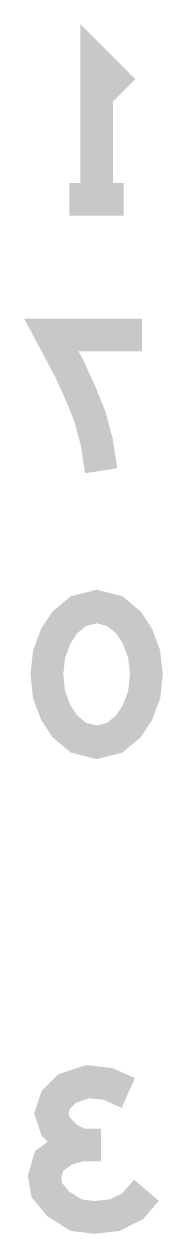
# Model space of a CAD drawing. Extents: x 0 to 200, y -10 to 130.
# Drawn here: x 160.831 to 161.341, y 16.813 to 21.268 of the extents above; entities that cross this region are included whole.
import ezdxf

# ---------------------------------------------------------------- set-up
doc = ezdxf.new("R2010")
doc.units = 0
doc.layers.add('SILK_BOTTOM_ART', color=5, linetype='CONTINUOUS')

msp = doc.modelspace()

# ---------------------------------------------------------------- linework, layer by layer
at = {"layer": 'SILK_BOTTOM_ART', "const_width": 0.12}
for points in [[(161.0976, 20.6233), (161.0976, 21.1233), (161.1976, 21.0233)], [(161.1976, 20.6233), (160.9976, 20.6233)], [(161.1143, 19.6233), (161.0976, 19.7316), (161.0726, 19.8233), (161.0393, 19.9066), (160.9976, 19.9983), (160.9309, 20.1233), (161.2643, 20.1233)], [(161.0976, 19.1233), (161.1643, 19.1066), (161.2143, 19.065), (161.2476, 19.015), (161.2726, 18.9483), (161.2809, 18.8733), (161.2726, 18.7983), (161.2476, 18.7316), (161.2143, 18.6816), (161.1643, 18.64), (161.0976, 18.6233), (161.0309, 18.64), (160.9809, 18.6816), (160.9476, 18.7316), (160.9226, 18.7983), (160.9143, 18.8733), (160.9226, 18.9483), (160.9476, 19.015), (160.9809, 19.065), (161.0309, 19.1066), (161.0976, 19.1233)], [(161.0393, 17.14), (160.9893, 17.165), (160.9476, 17.2066), (160.9309, 17.2566), (160.9476, 17.3066), (160.9893, 17.3483), (161.0643, 17.3733), (161.1393, 17.365), (161.2143, 17.3316)], [(161.2809, 16.9733), (161.2309, 16.915), (161.1643, 16.8816), (161.0893, 16.8733), (161.0226, 16.8816), (160.9559, 16.9233), (160.9143, 16.9733), (160.9059, 17.0233), (160.9226, 17.0816), (160.9809, 17.1233), (161.0393, 17.14), (161.1143, 17.14)]]:
    msp.add_lwpolyline(points, dxfattribs=at)

doc.saveas('drawing.dxf')
